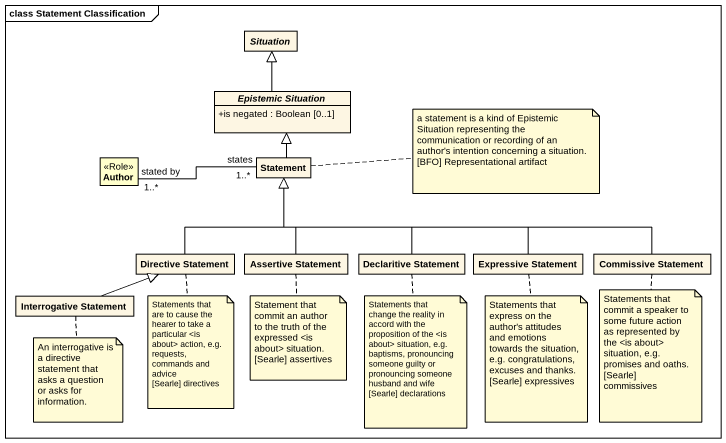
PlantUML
@startuml
mainframe class Statement Classification
hide circle
hide empty members
skinparam classAttributeIconSize 0
abstract class Situation
abstract class "Epistemic Situation" as Epistemic_Situation {
  +is negated : Boolean [0..1]
}
class Author <<Role>> #FFFFCC
class Statement
class "Directive Statement" as Directive_Statement
class "Assertive Statement" as Assertive_Statement
class "Declaritive Statement" as Declaritive_Statement
class "Expressive Statement" as Expressive_Statement
class "Commissive Statement" as Commissive_Statement
class "Interrogative Statement" as Interrogative_Statement
Epistemic_Situation -up-|> Situation
Author "stated by\n1..*" -right- "states\n1..*" Statement
Statement -up-|> Epistemic_Situation
Directive_Statement -up-|> Statement
Assertive_Statement -up-|> Statement
Declaritive_Statement -up-|> Statement
Expressive_Statement -left-|> Statement
Commissive_Statement -left-|> Statement
Interrogative_Statement -right-|> Directive_Statement
note right of Statement
  a statement is a kind of Epistemic Situation representing the communication or recording of an author's intention concerning a situation.
  [BFO] Representational artifact
end note
note bottom of Directive_Statement
  Statements that are to cause the hearer to take a particular <is about> action, e.g. requests, commands and advice
  [Searle] directives
end note
note bottom of Assertive_Statement
  Statement that commit an author to the truth of the expressed <is about> situation.
  [Searle] assertives
end note
note bottom of Declaritive_Statement
  Statements that change the reality in accord with the proposition of the <is about> situation, e.g. baptisms, pronouncing someone guilty or pronouncing someone husband and wife
  [Searle] declarations
end note
note bottom of Expressive_Statement
  Statements that express on the author's attitudes and emotions towards the situation, e.g. congratulations, excuses and thanks.
  [Searle] expressives
end note
note bottom of Commissive_Statement
  Statements that commit a speaker to some future action as represented by the <is about> situation, e.g. promises and oaths.
  [Searle] commissives
end note
note bottom of Interrogative_Statement : An interrogative is a directive statement that asks a question or asks for information.
@enduml
